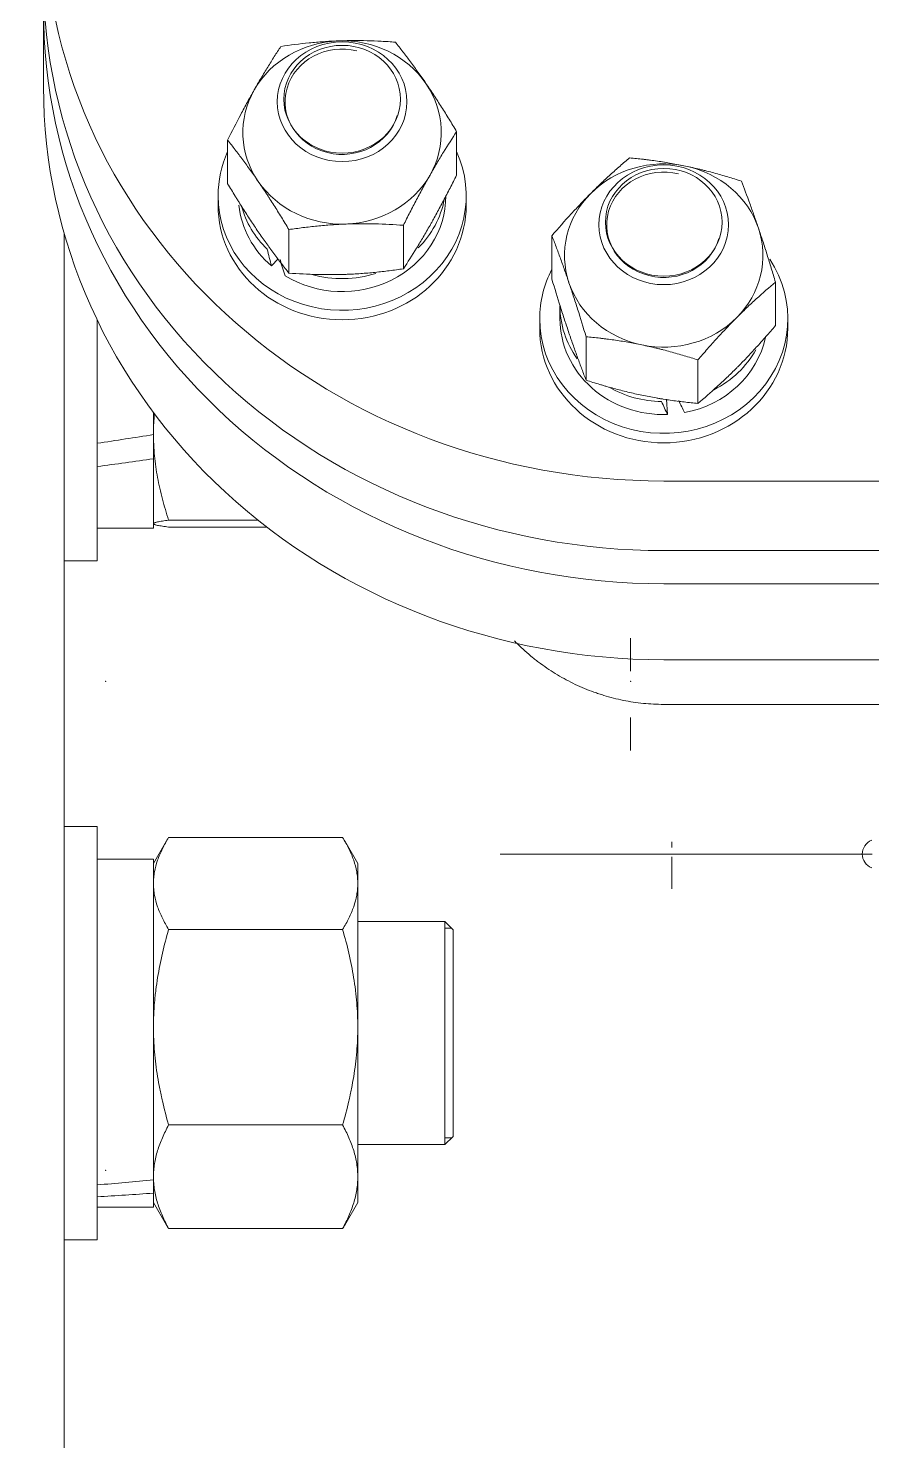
# Model space of a CAD drawing. Header units: millimetres. Extents: x 0 to 1675, y 0 to 1451.
# Drawn here: x 1350 to 1390.8, y 638.2 to 706.5 of the extents above; entities that cross this region are included whole.
import ezdxf

# ---------------------------------------------------------------- set-up
doc = ezdxf.new("R2010")
doc.units = ezdxf.units.MM
doc.header["$PDSIZE"] = -5
doc.linetypes.add('PHANTOM', pattern=[50.5, 18, -6.5, 6.5, -6.5, 6.5, -6.5])
doc.layers.add('171', color=7, linetype='Continuous', lineweight=18)

msp = doc.modelspace()

# ---------------------------------------------------------------- linework, layer by layer
at = {"layer": '171', "color": 7, "linetype": 'Continuous', "lineweight": 18}
for p, q in [((1350.72313, 707.36582), (1350.72313, 703.69206)), ((1370.70478, 701.53295), (1370.70478, 699.42721)), ((1359.62879, 701.11733), (1359.62879, 699.01159)), ((1359.16679, 698.42774), (1359.16679, 697.96852)), ((1371.16679, 697.96852), (1371.16679, 698.42774)), ((1351.72313, 696.59813), (1351.72313, 591.26562)), ((1362.59259, 696.79026), (1362.59259, 694.68453)), ((1368.13059, 696.99808), (1368.13059, 694.89234)), ((1375.31562, 696.49548), (1375.31562, 694.38974)), ((1362.07383, 695.36928), (1361.74971, 695.03017)), ((1386.13065, 694.24848), (1386.13065, 692.14274)), ((1375.70313, 693.10218), (1375.70313, 692.47458)), ((1353.32314, 692.40568), (1353.32314, 680.81163)), ((1374.72313, 692.47458), (1374.72313, 692.01536)), ((1386.72313, 692.01536), (1386.72313, 692.47458)), ((1376.96623, 691.60717), (1376.96623, 689.50143)), ((1382.37375, 690.48367), (1382.37375, 688.37793)), ((1380.85776, 688.57655), (1380.90728, 687.83983)), ((1356.04313, 686.87042), (1356.04313, 687.93528)), ((1356.04313, 685.82773), (1356.04313, 686.87042)), ((1356.04313, 685.82773), (1356.04313, 685.69999)), ((1356.04313, 682.33736), (1356.04313, 685.69999)), ((1380.72313, 684.62432), (1400.72313, 684.62432)), ((1353.32314, 682.33736), (1356.04313, 682.33736)), ((1361.10174, 682.72585), (1356.77553, 682.72585)), ((1361.51895, 682.39867), (1356.77553, 682.39867)), ((1351.72313, 680.75736), (1353.32314, 680.75736)), ((1353.32314, 680.81163), (1353.32314, 680.75736)), ((1380.72313, 681.25671), (1400.72313, 681.25671)), ((1380.72313, 679.64944), (1400.72313, 679.64944)), ((1380.72313, 675.97568), (1400.72313, 675.97568)), ((1380.72313, 673.817), (1400.72313, 673.817)), ((1353.32314, 667.91195), (1351.72313, 667.91195)), ((1353.32314, 647.91195), (1353.32314, 667.91195)), ((1356.67666, 667.20925), (1356.04313, 666.11195)), ((1365.19074, 667.37484), (1356.77553, 667.37484)), ((1365.92314, 666.11195), (1365.28996, 667.20863)), ((1356.04313, 666.33195), (1353.32314, 666.33195)), ((1356.04313, 650.81119), (1356.04313, 666.33195)), ((1365.92314, 666.11195), (1365.92314, 665.15079)), ((1365.92314, 658.1953), (1365.92314, 665.15079)), ((1370.13362, 663.31195), (1365.92272, 663.31195)), ((1370.13362, 654.27129), (1370.13362, 663.31195)), ((1370.53362, 662.91195), (1370.13362, 663.31195)), ((1365.19074, 662.92674), (1356.77553, 662.92674)), ((1370.53362, 654.54096), (1370.53362, 662.91195)), ((1365.92314, 650.95645), (1365.92314, 658.1953)), ((1370.13362, 654.27129), (1370.13362, 652.51195)), ((1370.53362, 652.91195), (1370.53362, 654.54096)), ((1365.19074, 653.46385), (1356.77553, 653.46385)), ((1370.13362, 652.51195), (1370.53362, 652.91195)), ((1365.92272, 652.51195), (1370.13362, 652.51195)), ((1356.04313, 650.36632), (1356.04313, 650.81116)), ((1365.92314, 649.71195), (1365.92314, 650.95645)), ((1356.04313, 650.16615), (1356.04313, 650.36632)), ((1356.04313, 649.49195), (1356.04313, 650.16615)), ((1353.32314, 649.49195), (1356.04313, 649.49195)), ((1356.04313, 649.71195), (1356.67666, 648.61465)), ((1365.28996, 648.61526), (1365.92314, 649.71195)), ((1365.19074, 648.44906), (1356.77553, 648.44906)), ((1351.72313, 647.91195), (1353.32314, 647.91195))]:
    msp.add_line(p, q, dxfattribs=at)
at = {"layer": '171', "color": 3, "linetype": 'Continuous', "lineweight": 18}
for p, q in [((1379.12314, 677.01539), (1379.12314, 675.41539)), ((1379.12314, 671.58856), (1379.12314, 673.18856))]:
    msp.add_line(p, q, dxfattribs=at)
at = {"layer": '171', "color": 3, "linetype": 'PHANTOM', "lineweight": 18}
for p, q in [((1381.12314, 667.16147), (1381.12314, 666.89513)), ((1372.80593, 666.57177), (1407.49052, 666.57177)), ((1381.12314, 664.88678), (1381.12314, 666.4389))]:
    msp.add_line(p, q, dxfattribs=at)
at = {"layer": '171', "color": 3, "linetype": 'Continuous', "lineweight": 13}
for p, q in [((1370.45814, 662.98715), (1370.13301, 662.98715)), ((1370.45814, 652.83675), (1370.13301, 652.83675))]:
    msp.add_line(p, q, dxfattribs=at)
at = {"layer": '171', "color": 7, "linetype": 'Continuous', "lineweight": 18}
for centre, major_axis, ratio, start_param, end_param in [((1380.72313, 712.34071), (-30, 0), 0.92388, 4.80909113, 7.85398163), ((1380.72313, 708.97309), (-30, 0), 0.92388, 0, 1.57079633), ((1380.72313, 707.36582), (-30, 0), 0.92388, 6.25422375, 7.85398163), ((1365.16679, 701.4892), (4.8, 0), 0.92388, 1.61139088, 2.65858843), ((1365.16679, 701.4892), (4.8, 0), 0.92388, 0.56419333, 1.61139088), ((1380.72313, 703.69206), (-30, 0), 0.92388, 0, 1.57079633), ((1365.16679, 701.4892), (4.8, 0), 0.92388, 2.65858843, 3.70578599), ((1365.16679, 701.4892), (4.8, 0), 0.92388, 5.80018109, 6.84737864), ((1365.16679, 698.42774), (-6, 0), 0.92388, 5.88822666, 6.28318531), ((1365.16679, 698.42774), (-6, 0), 0.92388, 0, 3.53654821), ((1380.72313, 695.53605), (4.8, 0), 0.92388, 1.3495915, 2.39678905), ((1365.16679, 701.4892), (4.8, 0), 0.92388, 4.75298354, 5.80018109), ((1380.72313, 695.53605), (4.8, 0), 0.92388, 0.30239394, 1.3495915), ((1365.16679, 701.4892), (4.8, 0), 0.92388, 3.70578599, 4.75298354), ((1380.72313, 695.53605), (4.8, 0), 0.92388, 2.39678905, 3.4439866), ((1365.16679, 697.96852), (-6, 0), 0.92388, 0.00009663, 3.14159111), ((1365.16679, 698.42774), (-5.02, 0), 0.92388, 0.09857971, 0.82208829), ((1365.16679, 699.05534), (-5.02, 0), 0.92388, 0.24663327, 0.76439081), ((1365.16679, 698.42774), (-5.02, 0), 0.92388, 0.98842429, 3.14165082), ((1365.16679, 699.05534), (-5.02, 0), 0.92388, 2.39473557, 2.96477544), ((1380.72313, 695.53605), (4.8, 0), 0.92388, 5.5383817, 6.58557925), ((1365.16679, 698.15178), (-3.0881, 14.36588), 0.275499, 1.67259799, 1.73029548), ((1365.16679, 699.95889), (-3.0881, 14.36588), 0.275499, 1.83865525, 1.8966315), ((1380.72313, 692.47458), (-6, 0), 0.92388, 0, 3.68763918), ((1365.16679, 699.05534), (-5.02, 0), 0.92388, 1.27510997, 1.90192444), ((1380.72313, 692.47458), (-6, 0), 0.92388, 5.83511411, 6.28318531), ((1380.72313, 695.53605), (4.8, 0), 0.92388, 3.4439866, 4.49118415), ((1380.72313, 693.10218), (-5.02, 0), 0.92388, 6.28314253, 6.86742384), ((1380.72313, 692.47458), (-5.02, 0), 0.92388, 6.28318288, 7.89067176), ((1380.72313, 695.53605), (4.8, 0), 0.92388, 4.49118415, 5.5383817), ((1380.72313, 692.01536), (-6, 0), 0.92388, 0.00009663, 3.14159111), ((1380.72313, 692.47458), (-5.02, 0), 0.92388, 1.77382245, 2.94749291), ((1380.72313, 693.10218), (-5.02, 0), 0.92388, 2.07503631, 2.66562591), ((1380.72313, 693.10218), (-5.02, 0), 0.92388, 1.01635629, 1.54978897), ((1380.72313, 692.19863), (-4.80059, 11.55742), 0.12701, 1.8465363, 1.90423377), ((1380.72313, 694.00573), (-4.80059, 11.55742), 0.12701, 2.01259349, 2.07056974), ((1349.40717, 690.75736), (47.74714, 6.92687), 0.100256, 4.77994357, 4.83726332), ((1357.2391, 690.75736), (47.74714, 6.92687), 0.100256, 4.61574728, 4.67279759), ((1349.40717, 657.91195), (47.74876, 3.58586), 0.159549, 4.78250582, 4.83982557), ((1357.2391, 657.91195), (47.74876, 3.58586), 0.159549, 4.61830953, 4.67535984)]:
    msp.add_ellipse(centre, major_axis=major_axis, ratio=ratio, start_param=start_param, end_param=end_param, dxfattribs=at)
for centre, major_axis in [((1365.16679, 702.97645), (3.1364, 0)), ((1365.16679, 703.09647), (-2.82276, 0)), ((1380.72313, 697.02329), (3.1364, 0)), ((1380.72313, 697.14332), (-2.82276, 0))]:
    msp.add_ellipse(centre, major_axis=major_axis, ratio=0.92388, dxfattribs=at)
at = {"layer": '171', "color": 3, "linetype": 'Continuous', "lineweight": 13}
for centre in [(1365.16679, 702.97645), (1380.72313, 697.02329)]:
    msp.add_ellipse(centre, major_axis=(-2.7594, 0), ratio=0.92388, start_param=4.45058959, end_param=9.16297857, dxfattribs=at)
at = {"layer": '171', "color": 3, "linetype": 'Continuous', "lineweight": 18}
msp.add_ellipse((1391.12314, 666.57177), major_axis=(-0.8, 0), ratio=0.92388, start_param=5.14872129, end_param=7.41764932, dxfattribs=at)
at = {"layer": '171', "color": 7, "linetype": 'Continuous', "lineweight": 18}
for points, knots in [([(1360.91589, 703.54883), (1360.9432, 703.59693), (1360.97055, 703.64488), (1361.01163, 703.71654), (1361.02533, 703.74038), (1361.0527, 703.78787), (1361.12105, 703.90619), (1361.18911, 704.02251), (1361.35189, 704.29804), (1361.4597, 704.47683), (1361.67402, 704.82582), (1361.78054, 704.99603), (1361.99252, 705.3292), (1362.09797, 705.49218), (1362.20299, 705.6522)], [0, 0, 0, 0, 0.15414774, 0.15414774, 0.23122161, 0.23122161, 0.30829548, 0.61659097, 0.61659097, 1.23318193, 1.23318193, 1.8497729, 1.8497729, 2.46636387, 2.46636387, 2.46636387, 2.46636387]), ([(1362.20299, 705.6522), (1362.65596, 705.71928), (1363.11224, 705.77766), (1363.80381, 705.84643), (1364.03553, 705.86621), (1364.50168, 705.89866), (1364.73611, 705.91132), (1364.97199, 705.92017)], [0, 0, 0, 0, 1.39165469, 1.39165469, 2.08748203, 2.08748203, 2.78330938, 2.78330938, 2.78330938, 2.78330938]), ([(1364.97199, 705.92017), (1365.03073, 705.92238), (1365.08957, 705.92435), (1365.17797, 705.92694), (1365.20744, 705.92775), (1365.26631, 705.92924), (1365.41336, 705.93267), (1365.55977, 705.9346), (1365.90999, 705.93649), (1366.1419, 705.93407), (1366.60299, 705.9228), (1366.83216, 705.91394), (1367.2882, 705.8908), (1367.51506, 705.87652), (1367.74098, 705.86002)], [0, 0, 0, 0, 0.17319226, 0.17319226, 0.25978839, 0.25978839, 0.34638452, 0.69276904, 0.69276904, 1.38553808, 1.38553808, 2.07830713, 2.07830713, 2.77107617, 2.77107617, 2.77107617, 2.77107617]), ([(1367.74098, 705.86002), (1367.86149, 705.70897), (1367.98311, 705.55427), (1368.13688, 705.35512), (1368.16768, 705.31506), (1368.22929, 705.23454), (1368.32176, 705.11315), (1368.41441, 704.9898), (1368.59997, 704.74031), (1368.72401, 704.57024), (1368.97287, 704.22176), (1369.09767, 704.04335), (1369.22288, 703.86055)], [0, 0, 0, 0, 0.62232844, 0.62232844, 0.77791055, 0.77791055, 0.93349265, 1.24465687, 1.24465687, 1.86698531, 1.86698531, 2.48931375, 2.48931375, 2.48931375, 2.48931375]), ([(1359.62879, 701.11733), (1359.83934, 701.53833), (1360.05143, 701.95322), (1360.37289, 702.56234), (1360.4806, 702.76318), (1360.69728, 703.15984), (1360.80625, 703.35568), (1360.91589, 703.54883)], [0, 0, 0, 0, 1.37572914, 1.37572914, 2.06359371, 2.06359371, 2.75145828, 2.75145828, 2.75145828, 2.75145828]), ([(1369.22288, 703.86055), (1369.34817, 703.67764), (1369.47385, 703.49033), (1369.61569, 703.27473), (1369.63146, 703.2507), (1369.66296, 703.20259), (1369.71014, 703.13036), (1369.81979, 702.9613), (1369.91304, 702.81554), (1370.09866, 702.52298), (1370.22122, 702.32654), (1370.46438, 701.93136), (1370.58497, 701.73262), (1370.70478, 701.53295)], [0, 0, 0, 0, 0.68992793, 0.68992793, 0.77616892, 0.77616892, 0.86240991, 1.03489189, 1.37985585, 1.37985585, 2.06978378, 2.06978378, 2.75971171, 2.75971171, 2.75971171, 2.75971171]), ([(1370.70478, 701.53295), (1370.49423, 701.21211), (1370.28214, 700.87974), (1369.96068, 700.35625), (1369.85297, 700.17758), (1369.63629, 699.81083), (1369.52733, 699.62273), (1369.41768, 699.42958)], [0, 0, 0, 0, 1.23317684, 1.23317684, 1.84976526, 1.84976526, 2.46635368, 2.46635368, 2.46635368, 2.46635368]), ([(1361.11069, 699.11786), (1360.98548, 699.30066), (1360.86067, 699.47907), (1360.61182, 699.82755), (1360.48777, 699.99762), (1360.30222, 700.24711), (1360.20957, 700.37046), (1360.11709, 700.49185), (1360.05548, 700.57237), (1360.02468, 700.61243), (1359.87092, 700.81158), (1359.7493, 700.96628), (1359.62879, 701.11733)], [0, 0, 0, 0, 0.62232844, 0.62232844, 1.24465687, 1.24465687, 1.55582109, 1.7114032, 1.7114032, 1.86698531, 1.86698531, 2.48931375, 2.48931375, 2.48931375, 2.48931375]), ([(1377.19407, 698.54195), (1377.23393, 698.58189), (1377.27384, 698.62165), (1377.33381, 698.68103), (1377.3538, 698.70076), (1377.39374, 698.74007), (1377.4935, 698.83794), (1377.59282, 698.93391), (1377.8304, 699.16074), (1377.98773, 699.30728), (1378.30053, 699.59216), (1378.45599, 699.7305), (1378.76536, 700.00026), (1378.91926, 700.13169), (1379.07252, 700.2603)], [0, 0, 0, 0, 0.15916743, 0.15916743, 0.23875114, 0.23875114, 0.31833486, 0.63666971, 0.63666971, 1.27333942, 1.27333942, 1.91000913, 1.91000913, 2.54667884, 2.54667884, 2.54667884, 2.54667884]), ([(1379.07252, 700.2603), (1379.2924, 700.23951), (1379.51429, 700.21627), (1379.79484, 700.18333), (1379.85103, 700.17655), (1379.96344, 700.16263), (1380.13216, 700.14119), (1380.30121, 700.11799), (1380.63976, 700.06906), (1380.86608, 700.03307), (1381.32012, 699.95358), (1381.54784, 699.91008), (1381.77628, 699.86261)], [0, 0, 0, 0, 0.68356426, 0.68356426, 0.85445532, 0.85445532, 1.02534639, 1.36712852, 1.36712852, 2.05069278, 2.05069278, 2.73425704, 2.73425704, 2.73425704, 2.73425704]), ([(1369.41768, 699.42958), (1369.39038, 699.38147), (1369.36303, 699.33305), (1369.32194, 699.25995), (1369.30824, 699.23552), (1369.28087, 699.18659), (1369.21252, 699.06409), (1369.14447, 698.94063), (1368.98168, 698.6426), (1368.87388, 698.44157), (1368.65955, 698.03543), (1368.55303, 697.83031), (1368.34105, 697.41662), (1368.2356, 697.20806), (1368.13058, 696.99808)], [0, 0, 0, 0, 0.17196657, 0.17196657, 0.25794986, 0.25794986, 0.34393314, 0.68786629, 0.68786629, 1.37573257, 1.37573257, 2.06359886, 2.06359886, 2.75146514, 2.75146514, 2.75146514, 2.75146514]), ([(1369.41768, 696.99571), (1369.44499, 697.04382), (1369.47234, 697.09224), (1369.51343, 697.16534), (1369.52713, 697.18978), (1369.55449, 697.2387), (1369.62284, 697.36121), (1369.6909, 697.48466), (1369.85369, 697.78269), (1369.96149, 697.98372), (1370.17581, 698.38986), (1370.28234, 698.59498), (1370.49432, 699.00867), (1370.59977, 699.21724), (1370.70478, 699.42721)], [0, 0, 0, 0, 0.17196657, 0.17196657, 0.25794986, 0.25794986, 0.34393314, 0.68786629, 0.68786629, 1.37573257, 1.37573257, 2.06359886, 2.06359886, 2.75146514, 2.75146514, 2.75146514, 2.75146514]), ([(1381.77628, 699.86261), (1382.00486, 699.81512), (1382.23417, 699.76367), (1382.49296, 699.70138), (1382.52175, 699.6944), (1382.57921, 699.68034), (1382.66529, 699.6591), (1382.86534, 699.60856), (1383.03549, 699.5636), (1383.37416, 699.47167), (1383.59777, 699.4077), (1384.04141, 699.27535), (1384.26145, 699.20697), (1384.48004, 699.1368)], [0, 0, 0, 0, 0.70019956, 0.70019956, 0.78772451, 0.78772451, 0.87524945, 1.05029934, 1.40039912, 1.40039912, 2.10059869, 2.10059869, 2.80079825, 2.80079825, 2.80079825, 2.80079825]), ([(1359.62879, 699.01159), (1359.7493, 698.81075), (1359.87092, 698.61034), (1360.02468, 698.36049), (1360.05548, 698.31063), (1360.11709, 698.21124), (1360.20957, 698.06262), (1360.30222, 697.91543), (1360.48777, 697.62311), (1360.61182, 697.43097), (1360.86067, 697.05281), (1360.98548, 696.86679), (1361.11069, 696.68399)], [0, 0, 0, 0, 0.6899278, 0.6899278, 0.86240975, 0.86240975, 1.0348917, 1.3798556, 1.3798556, 2.0697834, 2.0697834, 2.7597112, 2.7597112, 2.7597112, 2.7597112]), ([(1361.11069, 699.11786), (1361.23597, 698.93495), (1361.36166, 698.74764), (1361.5035, 698.53204), (1361.51927, 698.50801), (1361.55077, 698.4599), (1361.59795, 698.38767), (1361.70759, 698.21861), (1361.80085, 698.07285), (1361.98647, 697.78029), (1362.10903, 697.58385), (1362.35218, 697.18867), (1362.47278, 696.98993), (1362.59259, 696.79026)], [0, 0, 0, 0, 0.68992793, 0.68992793, 0.77616892, 0.77616892, 0.86240991, 1.03489189, 1.37985585, 1.37985585, 2.06978378, 2.06978378, 2.75971171, 2.75971171, 2.75971171, 2.75971171]), ([(1375.31562, 696.49548), (1375.62291, 696.8535), (1375.93245, 697.20495), (1376.4016, 697.71791), (1376.5588, 697.88652), (1376.87503, 698.21837), (1377.03406, 698.3816), (1377.19407, 698.54195)], [0, 0, 0, 0, 1.38925998, 1.38925998, 2.08388996, 2.08388996, 2.77851995, 2.77851995, 2.77851995, 2.77851995]), ([(1384.48004, 699.1368), (1384.61505, 698.78705), (1384.75104, 698.42556), (1384.95717, 697.85793), (1385.02623, 697.66447), (1385.16517, 697.26797), (1385.23504, 697.06491), (1385.30534, 696.8567)], [0, 0, 0, 0, 1.21252336, 1.21252336, 1.81878504, 1.81878504, 2.42504672, 2.42504672, 2.42504672, 2.42504672]), ([(1361.11069, 696.68399), (1361.23597, 696.50108), (1361.36166, 696.3214), (1361.5035, 696.12283), (1361.51927, 696.10081), (1361.55077, 696.05695), (1361.59795, 695.99142), (1361.70759, 695.84032), (1361.80085, 695.71378), (1361.98647, 695.46434), (1362.10903, 695.30291), (1362.35218, 694.98809), (1362.47278, 694.83469), (1362.59259, 694.68453)], [0, 0, 0, 0, 0.62232854, 0.62232854, 0.70011961, 0.70011961, 0.77791067, 0.93349281, 1.24465708, 1.24465708, 1.86698561, 1.86698561, 2.48931415, 2.48931415, 2.48931415, 2.48931415]), ([(1365.36159, 697.05824), (1365.30284, 697.05603), (1365.244, 697.05358), (1365.15561, 697.04955), (1365.12613, 697.04814), (1365.06726, 697.04522), (1364.92021, 697.03761), (1364.7738, 697.02855), (1364.42358, 697.00415), (1364.19167, 696.98433), (1363.73058, 696.93845), (1363.50141, 696.9124), (1363.04537, 696.85503), (1362.81851, 696.82372), (1362.59259, 696.79026)], [0, 0, 0, 0, 0.1739588, 0.1739588, 0.2609382, 0.2609382, 0.3479176, 0.6958352, 0.6958352, 1.3916704, 1.3916704, 2.0875056, 2.0875056, 2.7833408, 2.7833408, 2.7833408, 2.7833408]), ([(1368.13058, 696.99808), (1367.67761, 697.03116), (1367.22133, 697.0553), (1366.52976, 697.07216), (1366.29804, 697.07455), (1365.83189, 697.07202), (1365.59746, 697.06709), (1365.36159, 697.05824)], [0, 0, 0, 0, 1.38552212, 1.38552212, 2.07828318, 2.07828318, 2.77104424, 2.77104424, 2.77104424, 2.77104424]), ([(1368.13058, 694.89234), (1368.34114, 695.21318), (1368.55323, 695.54555), (1368.87469, 696.06905), (1368.9824, 696.24771), (1369.19907, 696.61446), (1369.30804, 696.80256), (1369.41768, 696.99571)], [0, 0, 0, 0, 1.23317684, 1.23317684, 1.84976526, 1.84976526, 2.46635368, 2.46635368, 2.46635368, 2.46635368]), ([(1376.14093, 694.21539), (1376.12342, 694.26724), (1376.10588, 694.31894), (1376.07954, 694.39625), (1376.07075, 694.42196), (1376.0532, 694.47321), (1376.00938, 694.60092), (1375.96574, 694.72659), (1375.86136, 695.02446), (1375.79223, 695.21806), (1375.65481, 695.59648), (1375.5865, 695.78131), (1375.45058, 696.14359), (1375.38296, 696.32104), (1375.31562, 696.49548)], [0, 0, 0, 0, 0.1515657, 0.1515657, 0.22734855, 0.22734855, 0.30313139, 0.60626279, 0.60626279, 1.21252558, 1.21252558, 1.81878836, 1.81878836, 2.42505115, 2.42505115, 2.42505115, 2.42505115]), ([(1385.30534, 696.8567), (1385.32285, 696.80485), (1385.34039, 696.75267), (1385.36673, 696.67393), (1385.37552, 696.64761), (1385.39307, 696.59493), (1385.43689, 696.46304), (1385.48053, 696.33025), (1385.58491, 696.00986), (1385.65404, 695.79403), (1385.79147, 695.35846), (1385.85977, 695.13872), (1385.99569, 694.69592), (1386.06331, 694.47288), (1386.13065, 694.24848)], [0, 0, 0, 0, 0.17098833, 0.17098833, 0.25648249, 0.25648249, 0.34197665, 0.68395331, 0.68395331, 1.36790662, 1.36790662, 2.05185992, 2.05185992, 2.73581323, 2.73581323, 2.73581323, 2.73581323]), ([(1362.59259, 694.68453), (1363.04556, 694.65144), (1363.50184, 694.6273), (1364.19342, 694.61044), (1364.42514, 694.60805), (1364.89128, 694.61059), (1365.12571, 694.61552), (1365.36159, 694.62437)], [0, 0, 0, 0, 1.38552212, 1.38552212, 2.07828318, 2.07828318, 2.77104424, 2.77104424, 2.77104424, 2.77104424]), ([(1365.36159, 694.62437), (1365.42034, 694.62657), (1365.47917, 694.62902), (1365.56757, 694.63306), (1365.59704, 694.63446), (1365.65591, 694.63739), (1365.80296, 694.645), (1365.94937, 694.65405), (1366.29959, 694.67845), (1366.5315, 694.69827), (1366.99259, 694.74415), (1367.22176, 694.77021), (1367.6778, 694.82758), (1367.90466, 694.85888), (1368.13058, 694.89234)], [0, 0, 0, 0, 0.1739588, 0.1739588, 0.2609382, 0.2609382, 0.3479176, 0.6958352, 0.6958352, 1.3916704, 1.3916704, 2.0875056, 2.0875056, 2.7833408, 2.7833408, 2.7833408, 2.7833408]), ([(1375.31562, 694.38974), (1375.45063, 693.93983), (1375.58663, 693.49582), (1375.79275, 692.84256), (1375.86182, 692.62694), (1376.00075, 692.20052), (1376.07063, 691.98973), (1376.14093, 691.78152)], [0, 0, 0, 0, 1.36790518, 1.36790518, 2.05185777, 2.05185777, 2.73581037, 2.73581037, 2.73581037, 2.73581037]), ([(1376.96623, 691.60717), (1376.83123, 692.05708), (1376.69523, 692.50109), (1376.4891, 693.15435), (1376.42004, 693.36997), (1376.2811, 693.79639), (1376.21123, 694.00718), (1376.14093, 694.21539)], [0, 0, 0, 0, 1.36790518, 1.36790518, 2.05185777, 2.05185777, 2.73581037, 2.73581037, 2.73581037, 2.73581037]), ([(1386.13065, 694.24848), (1385.82336, 693.99063), (1385.51382, 693.7217), (1385.04467, 693.29437), (1384.88747, 693.14793), (1384.57124, 692.84599), (1384.41221, 692.69049), (1384.2522, 692.53014)], [0, 0, 0, 0, 1.27332967, 1.27332967, 1.9099945, 1.9099945, 2.54665934, 2.54665934, 2.54665934, 2.54665934]), ([(1384.2522, 692.53014), (1384.21234, 692.4902), (1384.17243, 692.44996), (1384.11246, 692.38915), (1384.09247, 692.36881), (1384.05253, 692.32808), (1383.95277, 692.22602), (1383.85345, 692.12292), (1383.61587, 691.87359), (1383.45854, 691.70481), (1383.14575, 691.36278), (1382.99028, 691.18953), (1382.68091, 690.83925), (1382.52701, 690.66223), (1382.37375, 690.48367)], [0, 0, 0, 0, 0.17365839, 0.17365839, 0.26048758, 0.26048758, 0.34731678, 0.69463355, 0.69463355, 1.3892671, 1.3892671, 2.08390066, 2.08390066, 2.77853421, 2.77853421, 2.77853421, 2.77853421]), ([(1376.14093, 691.78152), (1376.15844, 691.72966), (1376.17598, 691.67797), (1376.20232, 691.60066), (1376.21111, 691.57494), (1376.22865, 691.5237), (1376.27248, 691.39599), (1376.31612, 691.27032), (1376.4205, 690.97244), (1376.48963, 690.77885), (1376.62705, 690.40043), (1376.69536, 690.2156), (1376.83128, 689.85332), (1376.8989, 689.67586), (1376.96623, 689.50143)], [0, 0, 0, 0, 0.1515657, 0.1515657, 0.22734855, 0.22734855, 0.30313139, 0.60626279, 0.60626279, 1.21252558, 1.21252558, 1.81878836, 1.81878836, 2.42505115, 2.42505115, 2.42505115, 2.42505115]), ([(1384.2522, 690.09627), (1384.29205, 690.13621), (1384.33197, 690.17645), (1384.39193, 690.23726), (1384.41193, 690.2576), (1384.45186, 690.29833), (1384.55162, 690.40039), (1384.65094, 690.50349), (1384.88852, 690.75282), (1385.04585, 690.9216), (1385.35865, 691.26363), (1385.51411, 691.43688), (1385.82348, 691.78716), (1385.97739, 691.96418), (1386.13065, 692.14274)], [0, 0, 0, 0, 0.17365839, 0.17365839, 0.26048758, 0.26048758, 0.34731678, 0.69463355, 0.69463355, 1.3892671, 1.3892671, 2.08390066, 2.08390066, 2.77853421, 2.77853421, 2.77853421, 2.77853421]), ([(1379.66999, 691.20948), (1379.44154, 691.25694), (1379.21383, 691.30045), (1378.75979, 691.37994), (1378.53347, 691.41593), (1378.19491, 691.46486), (1378.02587, 691.48806), (1377.85715, 691.5095), (1377.74474, 691.52342), (1377.68855, 691.53019), (1377.408, 691.56313), (1377.18611, 691.58638), (1376.96623, 691.60717)], [0, 0, 0, 0, 0.68356426, 0.68356426, 1.36712852, 1.36712852, 1.70891065, 1.87980171, 1.87980171, 2.05069278, 2.05069278, 2.73425704, 2.73425704, 2.73425704, 2.73425704]), ([(1379.66999, 691.20948), (1379.89857, 691.16199), (1380.12788, 691.11053), (1380.38667, 691.04825), (1380.41545, 691.04126), (1380.47292, 691.0272), (1380.559, 691.00597), (1380.75905, 690.95542), (1380.9292, 690.91046), (1381.26787, 690.81853), (1381.49148, 690.75457), (1381.93512, 690.62222), (1382.15515, 690.55383), (1382.37375, 690.48367)], [0, 0, 0, 0, 0.70019956, 0.70019956, 0.78772451, 0.78772451, 0.87524945, 1.05029934, 1.40039912, 1.40039912, 2.10059869, 2.10059869, 2.80079825, 2.80079825, 2.80079825, 2.80079825]), ([(1382.37375, 688.37793), (1382.68104, 688.63578), (1382.99057, 688.90471), (1383.45972, 689.33204), (1383.61692, 689.47848), (1383.93315, 689.78042), (1384.09218, 689.93592), (1384.2522, 690.09627)], [0, 0, 0, 0, 1.27332967, 1.27332967, 1.9099945, 1.9099945, 2.54665934, 2.54665934, 2.54665934, 2.54665934]), ([(1376.96623, 689.50143), (1377.18611, 689.43085), (1377.408, 689.36189), (1377.68855, 689.27825), (1377.74474, 689.26168), (1377.85715, 689.22889), (1378.02587, 689.18022), (1378.19491, 689.13318), (1378.53347, 689.04142), (1378.75979, 688.98337), (1379.21383, 688.87419), (1379.44154, 688.82308), (1379.66999, 688.77561)], [0, 0, 0, 0, 0.70019922, 0.70019922, 0.87524902, 0.87524902, 1.05029882, 1.40039843, 1.40039843, 2.10059765, 2.10059765, 2.80079686, 2.80079686, 2.80079686, 2.80079686]), ([(1379.66999, 688.77561), (1379.89857, 688.72812), (1380.12788, 688.68429), (1380.38667, 688.63904), (1380.41545, 688.63406), (1380.47292, 688.62425), (1380.559, 688.60971), (1380.75905, 688.57713), (1380.9292, 688.55139), (1381.26787, 688.50259), (1381.49148, 688.47363), (1381.93512, 688.42164), (1382.15515, 688.39859), (1382.37375, 688.37793)], [0, 0, 0, 0, 0.68356459, 0.68356459, 0.76901016, 0.76901016, 0.85445574, 1.02534689, 1.36712918, 1.36712918, 2.05069377, 2.05069377, 2.73425836, 2.73425836, 2.73425836, 2.73425836]), ([(1356.08291, 687.84552), (1356.07148, 687.70985), (1356.06246, 687.57389), (1356.04743, 687.26067), (1356.04314, 687.08321), (1356.04314, 686.9052)], [0, 0, 0, 0, 0.409618764, 0.409618764, 0.941418521, 0.941418521, 0.941418521, 0.941418521]), ([(1356.04314, 686.9052), (1356.04314, 686.81653), (1356.0442, 686.72772), (1356.04741, 686.59431), (1356.04875, 686.54982), (1356.05195, 686.46096), (1356.06129, 686.23902), (1356.07719, 686.01804), (1356.12744, 685.48944), (1356.17705, 685.1394), (1356.30463, 684.44347), (1356.38256, 684.09757), (1356.56227, 683.40926), (1356.66402, 683.06684), (1356.77553, 682.72585)], [0, 0, 0, 0, 0.26631339, 0.26631339, 0.39947008, 0.39947008, 0.53262678, 1.06525355, 1.06525355, 2.13050711, 2.13050711, 3.19576066, 3.19576066, 4.26101421, 4.26101421, 4.26101421, 4.26101421]), ([(1356.77553, 682.72585), (1356.66375, 682.71247), (1356.56182, 682.69904), (1356.38197, 682.67206), (1356.30406, 682.65851), (1356.17665, 682.63128), (1356.12716, 682.61759), (1356.07709, 682.59693), (1356.06441, 682.59003), (1356.04743, 682.57617), (1356.04314, 682.56923), (1356.04314, 682.56226)], [0, 0, 0, 0, 0.190521506, 0.190521506, 0.381043013, 0.381043013, 0.571564519, 0.571564519, 0.666825272, 0.666825272, 0.762086025, 0.762086025, 0.762086025, 0.762086025]), ([(1356.04314, 682.56226), (1356.04314, 682.55879), (1356.0442, 682.55531), (1356.04741, 682.55009), (1356.04875, 682.54835), (1356.05195, 682.54487), (1356.06129, 682.53618), (1356.07719, 682.52753), (1356.12744, 682.50684), (1356.17705, 682.49314), (1356.30463, 682.4659), (1356.38256, 682.45236), (1356.56227, 682.42542), (1356.66402, 682.41202), (1356.77553, 682.39867)], [0, 0, 0, 0, 0.047640917, 0.047640917, 0.071461376, 0.071461376, 0.095281834, 0.190563669, 0.190563669, 0.381127338, 0.381127338, 0.571691007, 0.571691007, 0.762254676, 0.762254676, 0.762254676, 0.762254676]), ([(1373.50284, 676.88965), (1373.55219, 676.83901), (1373.60205, 676.78888), (1373.88413, 676.51113), (1374.12685, 676.29379), (1374.4442, 676.03589), (1374.50838, 675.98499), (1374.63809, 675.88464), (1374.70345, 675.83532), (1374.90098, 675.68992), (1375.03463, 675.59639), (1375.44141, 675.32591), (1375.72035, 675.15905), (1376.29364, 674.85234), (1376.588, 674.71247), (1377.04139, 674.52354), (1377.1945, 674.46405), (1377.38842, 674.39416), (1377.42733, 674.3804), (1377.50539, 674.35335), (1377.62261, 674.31354), (1377.74023, 674.276), (1378.13318, 674.15588), (1378.45034, 674.0758), (1379.09017, 673.94721), (1379.41285, 673.89869), (1380.06376, 673.83359), (1380.392, 673.817), (1380.72314, 673.817)], [0, 0, 0, 0, 0.21328846, 0.21328846, 1.19392506, 1.19392506, 1.43908421, 1.43908421, 1.68424336, 1.68424336, 2.17456166, 2.17456166, 3.15519825, 3.15519825, 4.13583485, 4.13583485, 4.62615315, 4.62615315, 4.74873273, 4.74873273, 4.8713123, 5.11647145, 5.11647145, 6.09710805, 6.09710805, 7.07774465, 7.07774465, 8.05838124, 8.05838124, 8.05838124, 8.05838124]), ([(1356.77553, 667.37484), (1356.66375, 667.19292), (1356.56182, 667.01035), (1356.38197, 666.64357), (1356.30406, 666.45937), (1356.17665, 666.08906), (1356.12716, 665.90294), (1356.07709, 665.62214), (1356.06441, 665.52826), (1356.04743, 665.33995), (1356.04314, 665.24552), (1356.04314, 665.15079)], [0, 0, 0, 0, 0.5929677, 0.5929677, 1.18593541, 1.18593541, 1.77890311, 1.77890311, 2.07538696, 2.07538696, 2.37187081, 2.37187081, 2.37187081, 2.37187081]), ([(1365.92314, 665.15079), (1365.92314, 665.19798), (1365.92207, 665.24523), (1365.91886, 665.31623), (1365.91752, 665.33991), (1365.91432, 665.38719), (1365.90498, 665.5053), (1365.88908, 665.62289), (1365.83883, 665.90419), (1365.78922, 666.09046), (1365.66164, 666.4608), (1365.58371, 666.64488), (1365.404, 667.01116), (1365.30225, 667.19338), (1365.19074, 667.37484)], [0, 0, 0, 0, 0.1482432, 0.1482432, 0.22236481, 0.22236481, 0.29648641, 0.59297282, 0.59297282, 1.18594564, 1.18594564, 1.77891846, 1.77891846, 2.37189127, 2.37189127, 2.37189127, 2.37189127]), ([(1356.04314, 665.15079), (1356.04314, 665.1036), (1356.0442, 665.05634), (1356.04741, 664.98535), (1356.04875, 664.96167), (1356.05195, 664.91439), (1356.06129, 664.79628), (1356.07719, 664.67868), (1356.12744, 664.39739), (1356.17705, 664.21112), (1356.30463, 663.84077), (1356.38256, 663.6567), (1356.56227, 663.29042), (1356.66402, 663.1082), (1356.77553, 662.92674)], [0, 0, 0, 0, 0.1482432, 0.1482432, 0.22236481, 0.22236481, 0.29648641, 0.59297282, 0.59297282, 1.18594564, 1.18594564, 1.77891846, 1.77891846, 2.37189127, 2.37189127, 2.37189127, 2.37189127]), ([(1365.19074, 662.92674), (1365.30253, 663.10865), (1365.40445, 663.29123), (1365.5843, 663.65801), (1365.66221, 663.84221), (1365.78962, 664.21252), (1365.83911, 664.39864), (1365.88918, 664.67944), (1365.90186, 664.77331), (1365.91884, 664.96162), (1365.92314, 665.05606), (1365.92314, 665.15079)], [0, 0, 0, 0, 0.5929677, 0.5929677, 1.18593541, 1.18593541, 1.77890311, 1.77890311, 2.07538696, 2.07538696, 2.37187081, 2.37187081, 2.37187081, 2.37187081]), ([(1356.04314, 658.1953), (1356.04314, 658.3953), (1356.05161, 658.79594), (1356.07704, 659.19786), (1356.09817, 659.44946), (1356.10266, 659.49982), (1356.11213, 659.60038), (1356.1271, 659.75102), (1356.16718, 660.1011), (1356.21007, 660.39885), (1356.30634, 660.99151), (1356.38448, 661.38282), (1356.56384, 662.15917), (1356.66504, 662.54422), (1356.77553, 662.92674)], [0, 0, 0, 0, 0.60048616, 1.20097231, 1.20097231, 1.35109385, 1.35109385, 1.50121539, 1.80145847, 2.40194462, 2.40194462, 3.60291693, 3.60291693, 4.80388924, 4.80388924, 4.80388924, 4.80388924]), ([(1365.92314, 658.1953), (1365.92314, 658.3953), (1365.91466, 658.79594), (1365.88923, 659.19786), (1365.8681, 659.44946), (1365.86361, 659.49982), (1365.85414, 659.60038), (1365.83917, 659.75102), (1365.79909, 660.1011), (1365.7562, 660.39885), (1365.65993, 660.99151), (1365.58179, 661.38282), (1365.40243, 662.15917), (1365.30123, 662.54422), (1365.19074, 662.92674)], [0, 0, 0, 0, 0.60048616, 1.20097231, 1.20097231, 1.35109385, 1.35109385, 1.50121539, 1.80145847, 2.40194462, 2.40194462, 3.60291693, 3.60291693, 4.80388924, 4.80388924, 4.80388924, 4.80388924]), ([(1356.04314, 658.1953), (1356.04314, 657.99541), (1356.04737, 657.79585), (1356.06414, 657.39734), (1356.07668, 657.1984), (1356.12638, 656.60249), (1356.17563, 656.20644), (1356.27123, 655.61398), (1356.32444, 655.31817), (1356.39533, 654.97371), (1356.42753, 654.82622), (1356.44939, 654.72793), (1356.46052, 654.67878), (1356.56236, 654.23692), (1356.66439, 653.84862), (1356.77553, 653.46385)], [0, 0, 0, 0, 0.60048386, 0.60048386, 1.20096773, 1.20096773, 2.40193545, 2.40193545, 3.00241932, 3.30266125, 3.45278221, 3.45278221, 3.60290318, 3.60290318, 4.80387091, 4.80387091, 4.80387091, 4.80387091]), ([(1365.19074, 653.46385), (1365.30188, 653.84862), (1365.40391, 654.23692), (1365.50575, 654.67878), (1365.51688, 654.72793), (1365.53874, 654.82622), (1365.57094, 654.97371), (1365.64183, 655.31817), (1365.69504, 655.61398), (1365.79064, 656.20644), (1365.83989, 656.60249), (1365.88959, 657.1984), (1365.90213, 657.39734), (1365.91891, 657.79585), (1365.92314, 657.99541), (1365.92314, 658.1953)], [0, 0, 0, 0, 1.20096773, 1.20096773, 1.35108869, 1.35108869, 1.50120966, 1.80145159, 2.40193545, 2.40193545, 3.60290318, 3.60290318, 4.20338704, 4.20338704, 4.80387091, 4.80387091, 4.80387091, 4.80387091]), ([(1356.77553, 653.46385), (1356.66375, 653.25876), (1356.56182, 653.05292), (1356.38197, 652.63942), (1356.30406, 652.43175), (1356.17665, 652.01426), (1356.12716, 651.80443), (1356.07709, 651.48785), (1356.06441, 651.38202), (1356.04743, 651.16972), (1356.04314, 651.06325), (1356.04314, 650.95645)], [0, 0, 0, 0, 0.65997834, 0.65997834, 1.31995667, 1.31995667, 1.97993501, 1.97993501, 2.30992417, 2.30992417, 2.63991334, 2.63991334, 2.63991334, 2.63991334]), ([(1365.92314, 650.95645), (1365.92314, 651.00965), (1365.92207, 651.06293), (1365.91886, 651.14297), (1365.91752, 651.16967), (1365.91432, 651.22297), (1365.90498, 651.35613), (1365.88908, 651.48871), (1365.83883, 651.80584), (1365.78922, 652.01584), (1365.66164, 652.43337), (1365.58371, 652.64089), (1365.404, 653.05384), (1365.30225, 653.25927), (1365.19074, 653.46385)], [0, 0, 0, 0, 0.16499572, 0.16499572, 0.24749358, 0.24749358, 0.32999144, 0.65998288, 0.65998288, 1.31996576, 1.31996576, 1.97994865, 1.97994865, 2.63993153, 2.63993153, 2.63993153, 2.63993153]), ([(1356.04314, 650.95645), (1356.04314, 650.90326), (1356.0442, 650.84998), (1356.04741, 650.76993), (1356.04875, 650.74324), (1356.05195, 650.68993), (1356.06129, 650.55678), (1356.07719, 650.4242), (1356.12744, 650.10707), (1356.17705, 649.89706), (1356.30463, 649.47954), (1356.38256, 649.27202), (1356.56227, 648.85907), (1356.66402, 648.65363), (1356.77553, 648.44906)], [0, 0, 0, 0, 0.16499572, 0.16499572, 0.24749358, 0.24749358, 0.32999144, 0.65998288, 0.65998288, 1.31996576, 1.31996576, 1.97994865, 1.97994865, 2.63993153, 2.63993153, 2.63993153, 2.63993153]), ([(1365.19074, 648.44906), (1365.30253, 648.65415), (1365.40445, 648.85998), (1365.5843, 649.27349), (1365.66221, 649.48115), (1365.78962, 649.89865), (1365.83911, 650.10847), (1365.88918, 650.42505), (1365.90186, 650.53089), (1365.91884, 650.74319), (1365.92314, 650.84966), (1365.92314, 650.95645)], [0, 0, 0, 0, 0.65997834, 0.65997834, 1.31995667, 1.31995667, 1.97993501, 1.97993501, 2.30992417, 2.30992417, 2.63991334, 2.63991334, 2.63991334, 2.63991334])]:
    msp.add_open_spline(points, degree=3, knots=knots, dxfattribs=at)
for points in [[(1356.77553, 648.44906), (1356.74044, 648.50617), (1356.70631, 648.56334), (1356.67323, 648.62059)], [(1365.29316, 648.6208), (1365.26004, 648.56347), (1365.22587, 648.50623), (1365.19074, 648.44906)]]:
    msp.add_open_spline(points, degree=3, dxfattribs=at)
at = {"layer": '171', "color": 5, "linetype": 'Continuous', "lineweight": 18}
for p in [(1353.72313, 674.92545), (1379.12314, 674.92545), (1353.72313, 651.26824)]:
    msp.add_point(p, dxfattribs=at)

doc.saveas('drawing.dxf')
